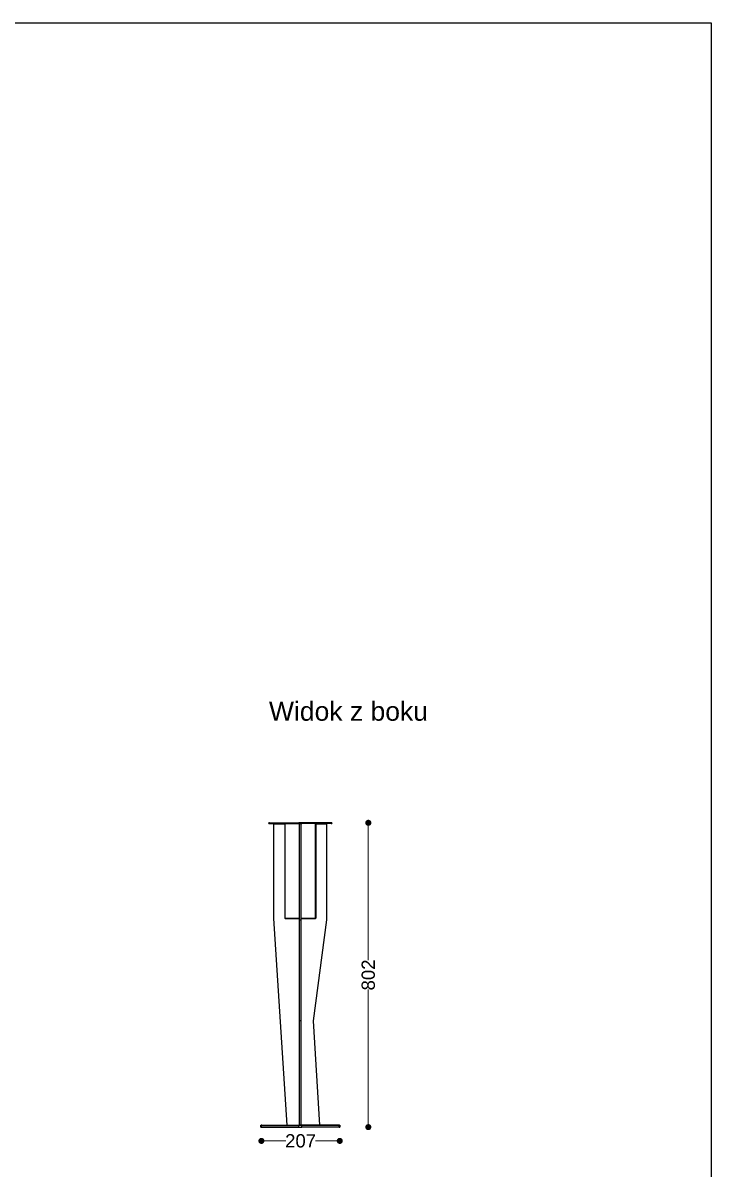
# Model space of a CAD drawing. Header units: millimetres. Extents: x 10366 to 13995, y 24552 to 29685.
# Drawn here: x 12181 to 13995, y 26664 to 29685 of the extents above; entities that cross this region are included whole.
import ezdxf

# ---------------------------------------------------------------- set-up
doc = ezdxf.new("R2010")
doc.units = ezdxf.units.MM
doc.header["$LTSCALE"] = 3
doc.layers.add('Default', color=7, linetype='Continuous')
doc.styles.get("Standard").update_dxf_attribs({"font": 'arial.ttf'})
doc.dimstyles.new('MATEUSZ', dxfattribs={"dimtxt": 35, "dimasz": 16, "dimexe": 0.18, "dimexo": 0.0625, "dimgap": 0.09, "dimtad": 0, "dimdec": 0, "dimdsep": 46, "dimtxsty": 'Standard', "dimblk": 'DOT', "dimcen": 0.09, "dimse1": 1, "dimse2": 1, "dimadec": 0, "dimazin": 0, "dimtfac": 1, "dimtdec": 0, "dimtofl": 0, "dimtmove": 0, "dimatfit": 3, "dimfxl": 1, "dimtolj": 1, "dimtzin": 0, "dimlwd": 9, "dimlwe": 9, "dimarcsym": 0})

# ---------------------------------------------------------------- blocks, each defined once
blk = doc.blocks.new('_Dot')
at = {"color": 0, "linetype": 'ByBlock', "lineweight": -2}
blk.add_line((-0.5, 0), (-1, 0), dxfattribs=at)
at = {"color": 0, "linetype": 'ByBlock', "const_width": 0.5}
blk.add_lwpolyline([(-0.25, 0, 1), (0.25, 0, 1)], format="xyb", close=True, dxfattribs=at)
blk = doc.blocks.new('*D42')
at = {"color": 0, "lineweight": 9, "transparency": 16777216}
for p, q in [((13091.3, 27560.3), (13091.3, 27213.9)), ((13091.3, 26790.3), (13091.3, 27136.7))]:
    blk.add_line(p, q, dxfattribs=at)
at = {"layer": 'Defpoints', "color": 0, "transparency": 16777216}
for p in [(12994.6, 27576.3), (13016, 26774.3), (13091.3, 26774.3)]:
    blk.add_point(p, dxfattribs=at)
at = {"color": 0, "lineweight": 9, "transparency": 16777216, "xscale": 16, "yscale": 16, "zscale": 16}
for p, rotation in [((13091.3, 27576.3), 90), ((13091.3, 26774.3), 270)]:
    blk.add_blockref('_Dot', p, dxfattribs=dict(at, rotation=rotation))
at = {"color": 0, "transparency": 16777216, "insert": (13091.3, 27175.3), "char_height": 35, "attachment_point": 5, "rotation": 90}
blk.add_mtext('\\A1;802', dxfattribs=at)
blk = doc.blocks.new('*D43')
at = {"color": 0, "lineweight": 9, "transparency": 16777216}
for p, q in [((12825.4, 26737.9), (12873.6, 26737.9)), ((13000, 26737.9), (12951.7, 26737.9))]:
    blk.add_line(p, q, dxfattribs=at)
at = {"layer": 'Defpoints', "color": 0, "transparency": 16777216}
for p in [(12809.4, 26774.3), (13016, 26774.3), (13016, 26737.9)]:
    blk.add_point(p, dxfattribs=at)
at = {"color": 0, "lineweight": 9, "transparency": 16777216, "xscale": 16, "yscale": 16, "zscale": 16, "rotation": 180}
blk.add_blockref('_Dot', (12809.4, 26737.9), dxfattribs=at)
at = {"color": 0, "lineweight": 9, "transparency": 16777216, "xscale": 16, "yscale": 16, "zscale": 16}
blk.add_blockref('_Dot', (13016, 26737.9), dxfattribs=at)
at = {"color": 0, "transparency": 16777216, "insert": (12912.7, 26737.9), "char_height": 35, "attachment_point": 5}
blk.add_mtext('\\A1;207', dxfattribs=at)

msp = doc.modelspace()

# ---------------------------------------------------------------- linework, layer by layer
msp.add_lwpolyline([(10366.2, 24552.5), (10366.2, 29684.6), (13995, 29684.6), (13995, 24552.5)], close=True)
at = {"layer": 'Default'}
for p, q in [((12829.2, 27574.8), (12829.2, 27576.2)), ((12830.7, 27574.8), (12830.7, 27576.2)), ((12830.7, 27576.2), (12908.5, 27576.2)), ((12830.7, 27574.8), (12908.5, 27574.8)), ((12830.9, 27576.5), (12908.7, 27576.5)), ((12830.9, 27574.5), (12908.7, 27574.5)), ((12842, 27324.5), (12842, 27574)), ((12842.5, 27574), (12871.5, 27574)), ((12842.5, 27324.5), (12842.5, 27574)), ((12871.5, 27574), (12871.5, 27325)), ((12872, 27324.5), (12872, 27574.5)), ((12872, 27324.5), (12872, 27574.5)), ((12908.5, 27574.8), (12908.5, 27576.2)), ((12909.5, 27320.8), (12909.5, 27574)), ((12910, 27320.8), (12910, 27574)), ((12914, 27574), (12910, 27574)), ((12914, 27320.8), (12914, 27574)), ((12914.5, 27320.8), (12914.5, 27574)), ((12993.1, 27576.5), (12915.4, 27576.5)), ((12993.1, 27574.5), (12915.4, 27574.5)), ((12915.6, 27574.8), (12915.6, 27576.2)), ((12993.3, 27576.2), (12915.6, 27576.2)), ((12993.3, 27574.8), (12915.6, 27574.8)), ((12952, 27324.5), (12952, 27574.5)), ((12952, 27324.5), (12952, 27574.5)), ((12952.5, 27574), (12952.5, 27325)), ((12952.5, 27574), (12981.5, 27574)), ((12981.5, 27320.8), (12981.5, 27574)), ((12982, 27320.8), (12982, 27574)), ((12993.3, 27574.8), (12993.3, 27576.2)), ((12994.8, 27576.2), (12994.8, 27574.8)), ((12877, 26779.5), (12842, 27324.5)), ((12877.5, 26779.5), (12842.5, 27324.5)), ((12872, 27324.5), (12910, 27324.5)), ((12872, 27324.5), (12910, 27324.5)), ((12909.5, 27324), (12872.5, 27324)), ((12909.5, 27054.6), (12909.5, 27320.8)), ((12910, 27054.5), (12910, 27320.8)), ((12910, 27320.8), (12914, 27320.8)), ((12910, 27320.8), (12914, 27320.8)), ((12951.5, 27324), (12914, 27324)), ((12914, 27054.5), (12914, 27320.8)), ((12914.5, 27324.5), (12952, 27324.5)), ((12914.5, 27324.5), (12952, 27324.5)), ((12914.5, 27054.6), (12914.5, 27320.8)), ((12946.5, 27054.6), (12981.5, 27320.8)), ((12947, 27054.5), (12982, 27320.8)), ((12909.5, 26779.5), (12909.5, 27054.4)), ((12914, 27054.5), (12910, 27054.5)), ((12910, 26779.5), (12910, 27054.4)), ((12914, 27054.4), (12910, 27054.4)), ((12914, 26779.5), (12914, 27054.4)), ((12914.5, 26779.5), (12914.5, 27054.4)), ((12963.2, 26779.5), (12946.5, 27054.4)), ((12963.7, 26779.5), (12947, 27054.4)), ((12808, 26774.5), (12808, 26778.5)), ((12809.5, 26774.5), (12809.5, 26778.5)), ((12809.5, 26778.5), (12908.5, 26778.5)), ((12809.5, 26774.5), (12908.5, 26774.5)), ((12810.2, 26779.5), (12909.2, 26779.5)), ((12908.5, 26774.5), (12908.5, 26778.5)), ((13013.9, 26779.5), (12914.9, 26779.5)), ((12915.6, 26774.5), (12915.6, 26778.5)), ((13014.6, 26778.5), (12915.6, 26778.5)), ((13014.6, 26774.5), (12915.6, 26774.5)), ((13014.6, 26774.5), (13014.6, 26778.5)), ((13016, 26778.5), (13016, 26774.5))]:
    msp.add_line(p, q, dxfattribs=at)
for points in [[(12829.2, 27576.2, 0), (12829.2, 27576.3, 0), (12829.3, 27576.3, 0), (12829.3, 27576.3, 0), (12829.3, 27576.3, 0), (12829.3, 27576.4, 0), (12829.3, 27576.4, 0), (12829.3, 27576.4, 0), (12829.3, 27576.4, 0), (12829.4, 27576.5, 0), (12829.4, 27576.5, 0), (12829.4, 27576.5, 0), (12829.4, 27576.5, 0), (12829.5, 27576.5, 0), (12829.5, 27576.5, 0), (12829.5, 27576.5, 0), (12829.5, 27576.5, 0)], [(12830.7, 27576.2, 0), (12829.2, 27576.2, 0)], [(12829.2, 27574.8, 0), (12829.2, 27574.8, 0), (12829.2, 27574.8, 0), (12829.2, 27574.8, 0), (12829.2, 27574.8, 0), (12829.2, 27574.8, 0), (12829.2, 27574.8, 0), (12829.2, 27574.8, 0), (12829.2, 27574.8, 0), (12829.2, 27574.8, 0), (12829.2, 27574.8, 0), (12829.2, 27574.8, 0), (12829.3, 27574.8, 0), (12829.3, 27574.8, 0), (12829.4, 27574.8, 0), (12830.7, 27574.8, 0)], [(12829.5, 27574.5, 0), (12829.5, 27574.5, 0), (12829.5, 27574.5, 0), (12829.5, 27574.5, 0), (12829.4, 27574.5, 0), (12829.4, 27574.6, 0), (12829.4, 27574.6, 0), (12829.4, 27574.6, 0), (12829.3, 27574.6, 0), (12829.3, 27574.6, 0), (12829.3, 27574.6, 0), (12829.3, 27574.7, 0), (12829.3, 27574.7, 0), (12829.3, 27574.7, 0), (12829.3, 27574.8, 0), (12829.2, 27574.8, 0), (12829.2, 27574.8, 0)], [(12830.7, 27576.2, 0), (12830.7, 27576.3, 0), (12830.7, 27576.3, 0), (12830.7, 27576.4, 0), (12830.8, 27576.4, 0), (12830.8, 27576.4, 0), (12830.8, 27576.5, 0), (12830.8, 27576.5, 0), (12830.8, 27576.5, 0), (12830.8, 27576.5, 0), (12830.9, 27576.5, 0), (12830.9, 27576.5, 0), (12830.9, 27576.5, 0), (12830.9, 27576.5, 0)], [(12830.7, 27574.8, 0), (12830.7, 27574.8, 0), (12830.7, 27574.7, 0), (12830.7, 27574.7, 0), (12830.8, 27574.6, 0), (12830.8, 27574.6, 0), (12830.8, 27574.6, 0), (12830.8, 27574.6, 0), (12830.8, 27574.6, 0), (12830.8, 27574.5, 0), (12830.9, 27574.5, 0), (12830.9, 27574.5, 0), (12830.9, 27574.5, 0), (12830.9, 27574.5, 0)], [(12842.5, 27574, 0), (12842, 27574, 0)], [(12842.5, 27574.5, 0), (12842.5, 27574.5, 0), (12842.5, 27574.5, 0), (12842.5, 27574.5, 0), (12842.5, 27574.5, 0), (12842.5, 27574.5, 0), (12842.5, 27574.5, 0), (12842.5, 27574.5, 0), (12842.5, 27574.5, 0), (12842.5, 27574.5, 0), (12842.5, 27574.5, 0), (12842.5, 27574.5, 0), (12842.5, 27574.5, 0), (12842.5, 27574.5, 0), (12842.5, 27574.5, 0), (12842.5, 27574.4, 0), (12842.5, 27574, 0)], [(12871.5, 27574, 0), (12871.5, 27574.5, 0)], [(12872, 27574, 0), (12872, 27574, 0), (12872, 27574, 0), (12872, 27574, 0), (12872, 27574, 0), (12872, 27574, 0), (12872, 27574, 0), (12872, 27574, 0), (12872, 27574, 0), (12872, 27574, 0), (12872, 27574, 0), (12872, 27574, 0), (12872, 27574, 0), (12872, 27574, 0), (12872, 27574, 0), (12872, 27574, 0), (12872, 27574, 0), (12871.5, 27574, 0)], [(12908.5, 27576.2, 0), (12908.5, 27576.3, 0), (12908.5, 27576.3, 0), (12908.5, 27576.4, 0), (12908.5, 27576.4, 0), (12908.6, 27576.4, 0), (12908.6, 27576.5, 0), (12908.6, 27576.5, 0), (12908.6, 27576.5, 0), (12908.6, 27576.5, 0), (12908.6, 27576.5, 0), (12908.7, 27576.5, 0), (12908.7, 27576.5, 0), (12908.7, 27576.5, 0)], [(12915.6, 27576.2, 0), (12908.5, 27576.2, 0)], [(12908.5, 27574.8, 0), (12915.6, 27574.8, 0)], [(12908.5, 27574.8, 0), (12908.5, 27574.8, 0), (12908.5, 27574.7, 0), (12908.5, 27574.7, 0), (12908.5, 27574.6, 0), (12908.6, 27574.6, 0), (12908.6, 27574.6, 0), (12908.6, 27574.6, 0), (12908.6, 27574.6, 0), (12908.6, 27574.5, 0), (12908.6, 27574.5, 0), (12908.7, 27574.5, 0), (12908.7, 27574.5, 0), (12908.7, 27574.5, 0)], [(12915.4, 27576.5, 0), (12908.7, 27576.5, 0)], [(12908.7, 27574.5, 0), (12915.4, 27574.5, 0)], [(12910, 27574, 0), (12909.5, 27574, 0)], [(12910, 27574.5, 0), (12910, 27574.5, 0), (12910, 27574.5, 0), (12910, 27574.5, 0), (12910, 27574.5, 0), (12910, 27574.5, 0), (12910, 27574.5, 0), (12910, 27574.5, 0), (12910, 27574.5, 0), (12910, 27574.5, 0), (12910, 27574.5, 0), (12910, 27574.5, 0), (12910, 27574.5, 0), (12910, 27574.5, 0), (12910, 27574.5, 0), (12910, 27574.4, 0), (12910, 27574, 0)], [(12914, 27574, 0), (12914, 27574.5, 0)], [(12914.5, 27574, 0), (12914.5, 27574, 0), (12914.5, 27574, 0), (12914.5, 27574, 0), (12914.5, 27574, 0), (12914.5, 27574, 0), (12914.5, 27574, 0), (12914.5, 27574, 0), (12914.5, 27574, 0), (12914.5, 27574, 0), (12914.5, 27574, 0), (12914.5, 27574, 0), (12914.5, 27574, 0), (12914.5, 27574, 0), (12914.5, 27574, 0), (12914.5, 27574, 0), (12914.5, 27574, 0), (12914, 27574, 0)], [(12915.6, 27576.2, 0), (12915.6, 27576.3, 0), (12915.6, 27576.3, 0), (12915.5, 27576.4, 0), (12915.5, 27576.4, 0), (12915.5, 27576.4, 0), (12915.5, 27576.5, 0), (12915.5, 27576.5, 0), (12915.5, 27576.5, 0), (12915.4, 27576.5, 0), (12915.4, 27576.5, 0), (12915.4, 27576.5, 0), (12915.4, 27576.5, 0), (12915.4, 27576.5, 0)], [(12915.6, 27574.8, 0), (12915.6, 27574.8, 0), (12915.6, 27574.7, 0), (12915.5, 27574.7, 0), (12915.5, 27574.6, 0), (12915.5, 27574.6, 0), (12915.5, 27574.6, 0), (12915.5, 27574.6, 0), (12915.5, 27574.6, 0), (12915.4, 27574.5, 0), (12915.4, 27574.5, 0), (12915.4, 27574.5, 0), (12915.4, 27574.5, 0), (12915.4, 27574.5, 0)], [(12929.8, 27576.5, 0), (12929.8, 27576.5, 0), (12929.8, 27576.5, 0), (12929.7, 27576.5, 0), (12929.7, 27576.5, 0), (12929.7, 27576.5, 0), (12929.7, 27576.5, 0), (12929.6, 27576.5, 0), (12929.6, 27576.4, 0), (12929.6, 27576.4, 0), (12929.6, 27576.4, 0), (12929.6, 27576.4, 0), (12929.6, 27576.3, 0), (12929.5, 27576.3, 0), (12929.5, 27576.3, 0), (12929.5, 27576.3, 0), (12929.5, 27576.2, 0)], [(12943.1, 27576.5, 0), (12943.1, 27576.5, 0), (12943.1, 27576.5, 0), (12943, 27576.5, 0), (12943, 27576.5, 0), (12943, 27576.5, 0), (12943, 27576.5, 0), (12942.9, 27576.5, 0), (12942.9, 27576.4, 0), (12942.9, 27576.4, 0), (12942.9, 27576.4, 0), (12942.9, 27576.4, 0), (12942.8, 27576.3, 0), (12942.8, 27576.3, 0), (12942.8, 27576.3, 0), (12942.8, 27576.3, 0), (12942.8, 27576.2, 0)], [(12952.5, 27574, 0), (12952, 27574, 0)], [(12952.5, 27574.5, 0), (12952.5, 27574.5, 0), (12952.5, 27574.5, 0), (12952.5, 27574.5, 0), (12952.5, 27574.5, 0), (12952.5, 27574.5, 0), (12952.5, 27574.5, 0), (12952.5, 27574.5, 0), (12952.5, 27574.5, 0), (12952.5, 27574.5, 0), (12952.5, 27574.5, 0), (12952.5, 27574.5, 0), (12952.5, 27574.5, 0), (12952.5, 27574.5, 0), (12952.5, 27574.5, 0), (12952.5, 27574.4, 0), (12952.5, 27574, 0)], [(12981.5, 27574, 0), (12981.5, 27574.5, 0)], [(12982, 27574, 0), (12982, 27574, 0), (12982, 27574, 0), (12982, 27574, 0), (12982, 27574, 0), (12982, 27574, 0), (12982, 27574, 0), (12982, 27574, 0), (12982, 27574, 0), (12982, 27574, 0), (12982, 27574, 0), (12982, 27574, 0), (12982, 27574, 0), (12982, 27574, 0), (12982, 27574, 0), (12982, 27574, 0), (12982, 27574, 0), (12981.5, 27574, 0)], [(12993.3, 27576.2, 0), (12993.3, 27576.3, 0), (12993.3, 27576.3, 0), (12993.3, 27576.4, 0), (12993.3, 27576.4, 0), (12993.3, 27576.4, 0), (12993.3, 27576.5, 0), (12993.3, 27576.5, 0), (12993.2, 27576.5, 0), (12993.2, 27576.5, 0), (12993.2, 27576.5, 0), (12993.2, 27576.5, 0), (12993.2, 27576.5, 0), (12993.1, 27576.5, 0)], [(12993.3, 27574.8, 0), (12993.3, 27574.8, 0), (12993.3, 27574.7, 0), (12993.3, 27574.7, 0), (12993.3, 27574.6, 0), (12993.3, 27574.6, 0), (12993.3, 27574.6, 0), (12993.3, 27574.6, 0), (12993.2, 27574.6, 0), (12993.2, 27574.5, 0), (12993.2, 27574.5, 0), (12993.2, 27574.5, 0), (12993.2, 27574.5, 0), (12993.1, 27574.5, 0)], [(12994.8, 27576.2, 0), (12994.8, 27576.2, 0), (12994.8, 27576.2, 0), (12994.8, 27576.2, 0), (12994.8, 27576.2, 0), (12994.8, 27576.2, 0), (12994.8, 27576.2, 0), (12994.8, 27576.2, 0), (12994.8, 27576.2, 0), (12994.8, 27576.2, 0), (12994.8, 27576.2, 0), (12994.8, 27576.2, 0), (12994.8, 27576.2, 0), (12994.8, 27576.2, 0), (12994.7, 27576.2, 0), (12993.3, 27576.2, 0)], [(12993.3, 27574.8, 0), (12994.8, 27574.8, 0)], [(12994.5, 27576.5, 0), (12994.5, 27576.5, 0), (12994.6, 27576.5, 0), (12994.6, 27576.5, 0), (12994.6, 27576.5, 0), (12994.6, 27576.5, 0), (12994.7, 27576.5, 0), (12994.7, 27576.5, 0), (12994.7, 27576.4, 0), (12994.7, 27576.4, 0), (12994.8, 27576.4, 0), (12994.8, 27576.4, 0), (12994.8, 27576.3, 0), (12994.8, 27576.3, 0), (12994.8, 27576.3, 0), (12994.8, 27576.3, 0), (12994.8, 27576.2, 0)], [(12994.8, 27574.8, 0), (12994.8, 27574.8, 0), (12994.8, 27574.8, 0), (12994.8, 27574.7, 0), (12994.8, 27574.7, 0), (12994.8, 27574.7, 0), (12994.8, 27574.6, 0), (12994.7, 27574.6, 0), (12994.7, 27574.6, 0), (12994.7, 27574.6, 0), (12994.7, 27574.6, 0), (12994.6, 27574.6, 0), (12994.6, 27574.5, 0), (12994.6, 27574.5, 0), (12994.6, 27574.5, 0), (12994.5, 27574.5, 0), (12994.5, 27574.5, 0)], [(12842, 27324.5, 0), (12842, 27324.5, 0), (12842, 27324.5, 0), (12842, 27324.5, 0), (12842, 27324.5, 0), (12842, 27324.5, 0), (12842, 27324.5, 0), (12842, 27324.5, 0), (12842, 27324.5, 0), (12842, 27324.5, 0), (12842, 27324.5, 0), (12842, 27324.5, 0), (12842, 27324.5, 0), (12842.1, 27324.5, 0), (12842.5, 27324.5, 0)], [(12871.5, 27325, 0), (12872, 27325, 0)], [(12872.5, 27324.5, 0), (12872.5, 27324.5, 0), (12872.5, 27324.5, 0), (12872.5, 27324.5, 0), (12872.5, 27324.5, 0), (12872.5, 27324.5, 0), (12872.5, 27324.5, 0), (12872.5, 27324.5, 0), (12872.5, 27324.5, 0), (12872.5, 27324.5, 0), (12872.5, 27324.5, 0), (12872.5, 27324.5, 0), (12872.5, 27324.5, 0), (12872.5, 27324.5, 0), (12872.5, 27324.5, 0), (12872.5, 27324.5, 0), (12872.5, 27324, 0)], [(12910, 27320.8, 0), (12909.7, 27320.8, 0), (12909.6, 27320.8, 0), (12909.6, 27320.8, 0), (12909.5, 27320.8, 0), (12909.5, 27320.8, 0), (12909.5, 27320.8, 0), (12909.5, 27320.8, 0), (12909.5, 27320.8, 0), (12909.5, 27320.8, 0), (12909.5, 27320.8, 0), (12909.5, 27320.8, 0), (12909.5, 27320.8, 0), (12909.5, 27320.8, 0)], [(12909.5, 27320.8, 0), (12909.5, 27320.8, 0), (12909.5, 27320.8, 0), (12909.5, 27320.8, 0), (12909.5, 27320.8, 0), (12909.5, 27320.8, 0), (12909.5, 27320.8, 0), (12909.5, 27320.8, 0), (12909.5, 27320.8, 0), (12909.5, 27320.8, 0), (12909.5, 27320.8, 0), (12909.5, 27320.8, 0), (12909.5, 27320.8, 0), (12909.5, 27320.8, 0), (12909.5, 27320.8, 0), (12909.5, 27320.8, 0), (12909.6, 27320.8, 0), (12910, 27320.8, 0)], [(12914.5, 27320.8, 0), (12914.5, 27320.8, 0), (12914.5, 27320.8, 0), (12914.5, 27320.8, 0), (12914.5, 27320.8, 0), (12914.5, 27320.8, 0), (12914.5, 27320.8, 0), (12914.5, 27320.8, 0), (12914.5, 27320.8, 0), (12914.5, 27320.8, 0), (12914.5, 27320.8, 0), (12914.3, 27320.8, 0), (12914, 27320.8, 0)], [(12914, 27320.8, 0), (12914.5, 27320.8, 0)], [(12951.5, 27324, 0), (12951.5, 27324.5, 0)], [(12952, 27325, 0), (12952, 27325, 0), (12952, 27325, 0), (12952, 27325, 0), (12952, 27325, 0), (12952, 27325, 0), (12952, 27325, 0), (12952, 27325, 0), (12952, 27325, 0), (12952, 27325, 0), (12952, 27325, 0), (12952, 27325, 0), (12952, 27325, 0), (12952, 27325, 0), (12952, 27325, 0), (12952.1, 27325, 0), (12952.5, 27325, 0)], [(12981.5, 27320.8, 0), (12982, 27320.8, 0)], [(12982, 27320.8, 0), (12982, 27320.8, 0), (12982, 27320.8, 0), (12982, 27320.8, 0), (12982, 27320.8, 0), (12982, 27320.8, 0), (12982, 27320.8, 0), (12982, 27320.8, 0), (12982, 27320.8, 0), (12982, 27320.8, 0), (12982, 27320.8, 0), (12982, 27320.8, 0), (12982, 27320.8, 0), (12982, 27320.8, 0), (12982, 27320.8, 0), (12982, 27320.8, 0), (12982, 27320.8, 0), (12981.5, 27320.8, 0)], [(12909.5, 27054.4, 0), (12909.5, 27054.6, 0)], [(12909.5, 27054.6, 0), (12909.5, 27054.6, 0), (12909.5, 27054.6, 0), (12909.5, 27054.6, 0), (12909.5, 27054.6, 0), (12909.5, 27054.6, 0), (12909.5, 27054.6, 0), (12909.5, 27054.6, 0), (12909.5, 27054.6, 0), (12909.6, 27054.6, 0), (12909.6, 27054.6, 0), (12909.7, 27054.5, 0), (12910, 27054.5, 0)], [(12910, 27054.4, 0), (12909.7, 27054.4, 0), (12909.6, 27054.4, 0), (12909.5, 27054.4, 0), (12909.5, 27054.4, 0), (12909.5, 27054.4, 0), (12909.5, 27054.4, 0), (12909.5, 27054.4, 0), (12909.5, 27054.4, 0), (12909.5, 27054.4, 0), (12909.5, 27054.4, 0), (12909.5, 27054.4, 0), (12909.5, 27054.4, 0), (12909.5, 27054.4, 0), (12909.5, 27054.4, 0)], [(12910, 27054.5, 0), (12910, 27054.4, 0)], [(12914, 27054.5, 0), (12914.4, 27054.6, 0), (12914.4, 27054.6, 0), (12914.5, 27054.6, 0), (12914.5, 27054.6, 0), (12914.5, 27054.6, 0), (12914.5, 27054.6, 0), (12914.5, 27054.6, 0), (12914.5, 27054.6, 0), (12914.5, 27054.6, 0), (12914.5, 27054.6, 0), (12914.5, 27054.6, 0), (12914.5, 27054.6, 0), (12914.5, 27054.6, 0)], [(12914, 27054.4, 0), (12914, 27054.5, 0)], [(12914.5, 27054.4, 0), (12914.5, 27054.4, 0), (12914.5, 27054.4, 0), (12914.5, 27054.4, 0), (12914.5, 27054.4, 0), (12914.5, 27054.4, 0), (12914.5, 27054.4, 0), (12914.5, 27054.4, 0), (12914.5, 27054.4, 0), (12914.5, 27054.4, 0), (12914.5, 27054.4, 0), (12914.5, 27054.4, 0), (12914.5, 27054.4, 0), (12914, 27054.4, 0)], [(12914.5, 27054.6, 0), (12914.5, 27054.4, 0)], [(12946.5, 27054.6, 0), (12947, 27054.5, 0)], [(12947, 27054.4, 0), (12947, 27054.4, 0), (12947, 27054.4, 0), (12947, 27054.4, 0), (12947, 27054.4, 0), (12947, 27054.4, 0), (12947, 27054.4, 0), (12947, 27054.4, 0), (12947, 27054.4, 0), (12947, 27054.4, 0), (12947, 27054.4, 0), (12947, 27054.4, 0), (12947, 27054.4, 0), (12947, 27054.4, 0), (12947, 27054.4, 0), (12947, 27054.4, 0), (12947, 27054.4, 0), (12946.5, 27054.4, 0)], [(12808, 26778.5, 0), (12808, 26778.6, 0), (12808.1, 26778.7, 0), (12808.1, 26778.8, 0), (12808.1, 26778.9, 0), (12808.2, 26779, 0), (12808.2, 26779.1, 0), (12808.3, 26779.1, 0), (12808.3, 26779.2, 0), (12808.4, 26779.3, 0), (12808.5, 26779.3, 0), (12808.6, 26779.4, 0), (12808.7, 26779.4, 0), (12808.8, 26779.4, 0), (12808.8, 26779.5, 0), (12808.9, 26779.5, 0), (12809, 26779.5, 0)], [(12809.5, 26778.5, 0), (12808, 26778.5, 0)], [(12809.5, 26778.5, 0), (12809.5, 26778.7, 0), (12809.5, 26778.9, 0), (12809.6, 26779, 0), (12809.7, 26779.1, 0), (12809.7, 26779.2, 0), (12809.8, 26779.3, 0), (12809.8, 26779.3, 0), (12809.9, 26779.4, 0), (12809.9, 26779.4, 0), (12810, 26779.4, 0), (12810.1, 26779.5, 0), (12810.1, 26779.5, 0), (12810.2, 26779.5, 0)], [(12908.5, 26778.5, 0), (12908.5, 26778.7, 0), (12908.5, 26778.9, 0), (12908.6, 26779, 0), (12908.7, 26779.1, 0), (12908.7, 26779.2, 0), (12908.8, 26779.3, 0), (12908.8, 26779.3, 0), (12908.9, 26779.4, 0), (12908.9, 26779.4, 0), (12909, 26779.4, 0), (12909.1, 26779.5, 0), (12909.1, 26779.5, 0), (12909.2, 26779.5, 0)], [(12915.6, 26778.5, 0), (12908.5, 26778.5, 0)], [(12908.5, 26774.5, 0), (12915.6, 26774.5, 0)], [(12914.9, 26779.5, 0), (12909.2, 26779.5, 0)], [(12915.6, 26778.5, 0), (12915.6, 26778.7, 0), (12915.5, 26778.9, 0), (12915.5, 26779, 0), (12915.4, 26779.1, 0), (12915.4, 26779.2, 0), (12915.3, 26779.3, 0), (12915.2, 26779.3, 0), (12915.2, 26779.4, 0), (12915.1, 26779.4, 0), (12915.1, 26779.4, 0), (12915, 26779.5, 0), (12914.9, 26779.5, 0), (12914.9, 26779.5, 0)], [(12963.5, 26774.5, 0), (12963.5, 26774.5, 0), (12963.5, 26774.5, 0), (12963.5, 26774.5, 0), (12963.5, 26774.5, 0), (12963.5, 26774.5, 0), (12963.5, 26774.5, 0), (12963.5, 26774.5, 0), (12963.5, 26774.5, 0), (12963.5, 26774.5, 0), (12963.5, 26774.5, 0), (12963.5, 26774.5, 0), (12963.5, 26774.5, 0), (12963.5, 26774.5, 0), (12963.5, 26774.5, 0), (12963.5, 26774.5, 0), (12963.5, 26774.5, 0), (12963.5, 26775, 0)], [(13014.6, 26778.5, 0), (13014.5, 26778.7, 0), (13014.5, 26778.9, 0), (13014.4, 26779, 0), (13014.4, 26779.1, 0), (13014.4, 26779.2, 0), (13014.3, 26779.3, 0), (13014.2, 26779.3, 0), (13014.2, 26779.4, 0), (13014.1, 26779.4, 0), (13014, 26779.4, 0), (13014, 26779.5, 0), (13013.9, 26779.5, 0), (13013.9, 26779.5, 0)], [(13016, 26778.5, 0), (13016, 26778.5, 0), (13016, 26778.5, 0), (13016, 26778.5, 0), (13016, 26778.5, 0), (13016, 26778.5, 0), (13016, 26778.5, 0), (13016, 26778.5, 0), (13016, 26778.5, 0), (13016, 26778.5, 0), (13016, 26778.5, 0), (13016, 26778.5, 0), (13016, 26778.5, 0), (13016, 26778.5, 0), (13015.9, 26778.5, 0), (13014.6, 26778.5, 0)], [(13015, 26779.5, 0), (13015.1, 26779.5, 0), (13015.2, 26779.5, 0), (13015.3, 26779.4, 0), (13015.4, 26779.4, 0), (13015.5, 26779.4, 0), (13015.6, 26779.3, 0), (13015.6, 26779.3, 0), (13015.7, 26779.2, 0), (13015.8, 26779.1, 0), (13015.8, 26779.1, 0), (13015.9, 26779, 0), (13015.9, 26778.9, 0), (13016, 26778.8, 0), (13016, 26778.7, 0), (13016, 26778.6, 0), (13016, 26778.5, 0)]]:
    msp.add_polyline3d(points, dxfattribs=at)
for points in [[(12830.9, 27576.5, 0), (12829.5, 27576.5, 0)], [(12830.9, 27574.5, 0), (12829.5, 27574.5, 0)], [(12993.1, 27576.5, 0), (12994.5, 27576.5, 0)], [(12993.1, 27574.5, 0), (12994.5, 27574.5, 0)], [(12809.5, 26774.5, 0), (12808, 26774.5, 0)], [(12810.2, 26779.5, 0), (12809, 26779.5, 0)], [(13013.9, 26779.5, 0), (13015, 26779.5, 0)], [(13014.6, 26774.5, 0), (13016, 26774.5, 0)]]:
    msp.add_polyline3d(points, close=True, dxfattribs=at)
for centre, radius, start, end in [((12842.5, 27574), 0.5, 90, 180), ((12871.5, 27574), 0.5, 0, 90), ((12910, 27574), 0.5, 90, 180), ((12914, 27574), 0.5, 0, 90), ((12952.5, 27574), 0.5, 90, 180), ((12981.5, 27574), 0.5, 0, 90), ((12872.5, 27325), 1, 180, 270), ((12872.5, 27325), 0.5, 180, 270), ((12910, 27324), 0.5, 90, 180), ((12951.5, 27325), 1, 270, 0), ((12951.5, 27325), 0.5, 270, 0), ((12947.5, 27054.5), 1, 172.5136, 183.478), ((12947.5, 27054.5), 0.5, 172.5136, 183.478), ((12910, 26775), 0.5, 180, 270)]:
    msp.add_arc(centre, radius, start, end, dxfattribs=at)

# ---------------------------------------------------------------- texts
at = {"insert": (12829.3, 27895.4), "char_height": 50, "attachment_point": 1}
msp.add_mtext_dynamic_manual_height_columns('Widok z boku', width=1167.306, gutter_width=1, heights=[0], dxfattribs=at)

# ---------------------------------------------------------------- dimensions: what is measured, and where the dimension line sits
dim = msp.add_linear_dim(base=(13091.3, 26774.3), p1=(12994.6, 27576.3), p2=(13016, 26774.3), angle=90, dimstyle='MATEUSZ')
dim.commit()
dim.dimension.update_dxf_attribs({"geometry": '*D42', "text_midpoint": (13091.3, 27175.3)})
dim = msp.add_linear_dim(base=(13016, 26737.9), p1=(12809.4, 26774.3), p2=(13016, 26774.3), dimstyle='MATEUSZ')
dim.commit()
dim.dimension.update_dxf_attribs({"geometry": '*D43', "text_midpoint": (12912.7, 26737.9)})

doc.saveas('drawing.dxf')
